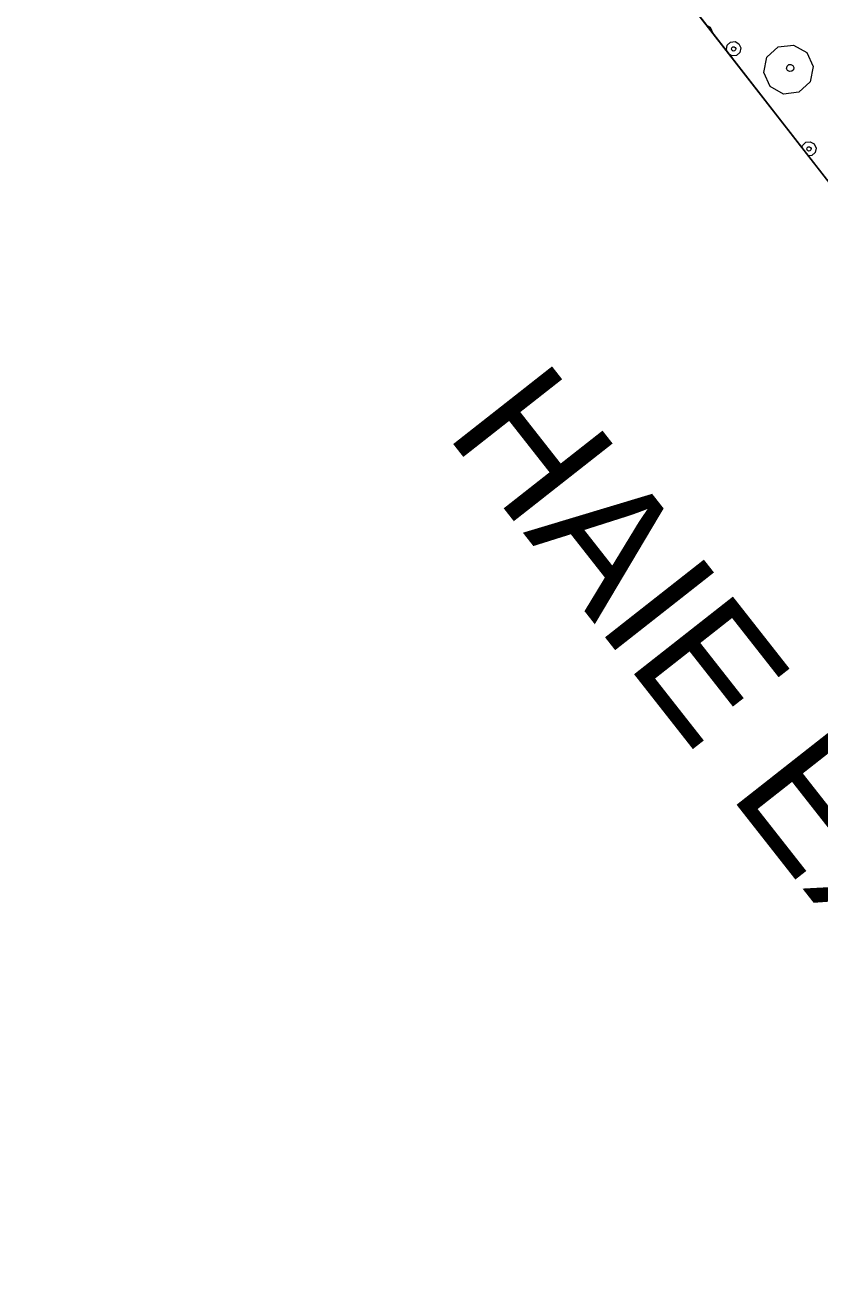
# Model space of a CAD drawing. Header units: metres. Extents: x -2858 to 512, y -1995 to 1252.
# Drawn here: x -474.93 to -468.82, y -154.55 to -144.9 of the extents above; entities that cross this region are included whole.
import ezdxf
from ezdxf.enums import TextEntityAlignment as Align

# ---------------------------------------------------------------- set-up
doc = ezdxf.new("R2010")
doc.units = ezdxf.units.M
for name, color, linetype in [('Calque commun', 7, 'Continuous'), ('Calque11', 7, 'Continuous'), ('Textes', 7, 'Continuous')]:
    doc.layers.add(name, color=color, linetype=linetype)
doc.styles.add('Arial23', font='arial.ttf', dxfattribs={"height": 0.589851})

# ---------------------------------------------------------------- blocks, each defined once
blk = doc.blocks.new('geometrebondepartleger')
at = {"layer": 'Calque11', "color": 7, "linetype": 'Continuous', "lineweight": 9}
blk.add_line((150.3457, 147.4392, 79), (130.1803, 35.9078, 79), dxfattribs=at)
blk = doc.blocks.new('pattern')
at = {"layer": 'Calque commun', "color": 54, "linetype": 'Continuous', "lineweight": 9}
for p, q in [((68.9237, 74.7341), (68.9374, 74.7659)), ((68.9312, 74.7003), (68.9237, 74.7341)), ((68.9374, 74.7659), (68.9672, 74.7835)), ((68.9614, 74.7313), (68.9656, 74.7408)), ((68.9637, 74.7211), (68.9614, 74.7313)), ((68.9715, 74.7143), (68.9637, 74.7211)), ((68.9656, 74.7408), (68.9745, 74.7461)), ((68.9672, 74.7835), (69.0017, 74.7802)), ((68.9818, 74.7133), (68.9715, 74.7143)), ((68.9745, 74.7461), (68.9848, 74.7451)), ((68.9908, 74.7186), (68.9818, 74.7133)), ((68.9848, 74.7451), (68.9926, 74.7382)), ((68.9949, 74.7281), (68.9908, 74.7186)), ((68.9926, 74.7382), (68.9949, 74.7281)), ((69.0017, 74.7802), (69.0217, 74.7625)), ((68.9571, 74.6774), (68.9312, 74.7003)), ((68.9916, 74.6741), (68.9571, 74.6774)), ((69.0075, 74.6835), (68.9916, 74.6741)), ((68.4375, 74.224), (68.4847, 74.3329)), ((68.4847, 74.3329), (68.5868, 74.3932)), ((68.5868, 74.3932), (68.705, 74.382)), ((68.705, 74.382), (68.7939, 74.3034)), ((68.5896, 74.2257), (68.6045, 74.2345)), ((68.6045, 74.2345), (68.6217, 74.2328)), ((68.6217, 74.2328), (68.6347, 74.2214)), ((68.7939, 74.3034), (68.8197, 74.1876)), ((68.4632, 74.1082), (68.4375, 74.224)), ((68.5827, 74.2098), (68.5896, 74.2257)), ((68.5865, 74.1929), (68.5827, 74.2098)), ((68.5995, 74.1815), (68.5865, 74.1929)), ((68.6167, 74.1798), (68.5995, 74.1815)), ((68.6316, 74.1886), (68.6167, 74.1798)), ((68.6385, 74.2045), (68.6316, 74.1886)), ((68.6347, 74.2214), (68.6385, 74.2045)), ((68.8197, 74.1876), (68.7725, 74.0787)), ((68.5522, 74.0297), (68.4632, 74.1082)), ((68.7725, 74.0787), (68.6703, 74.0184)), ((68.6703, 74.0184), (68.5522, 74.0297)), ((68.7355, 73.7902), (68.7493, 73.8219)), ((68.7431, 73.7564), (68.7355, 73.7902)), ((68.769, 73.7335), (68.7431, 73.7564)), ((68.7493, 73.8219), (68.7791, 73.8395)), ((68.775, 73.7874), (68.7791, 73.797)), ((68.7773, 73.7773), (68.775, 73.7874)), ((68.785, 73.7704), (68.7773, 73.7773)), ((68.7791, 73.8395), (68.8136, 73.8363)), ((68.7791, 73.797), (68.7881, 73.8022)), ((68.7954, 73.7694), (68.785, 73.7704)), ((68.7881, 73.8022), (68.7984, 73.8013)), ((68.8043, 73.7747), (68.7954, 73.7694)), ((68.7984, 73.8013), (68.8062, 73.7944)), ((68.8333, 73.7478), (68.8035, 73.7302)), ((68.8084, 73.7843), (68.8043, 73.7747)), ((68.8062, 73.7944), (68.8084, 73.7843)), ((68.8136, 73.8363), (68.8395, 73.8134)), ((68.8419, 73.7676), (68.8333, 73.7478)), ((68.8395, 73.8134), (68.8454, 73.787)), ((68.8035, 73.7302), (68.769, 73.7335)), ((68.7887, 73.5399), (68.8083, 73.5853)), ((68.8083, 73.5853), (68.809, 73.5857)), ((68.7953, 73.51), (68.7887, 73.5399))]:
    blk.add_line(p, q, dxfattribs=at)
at = {"layer": 'Calque commun', "color": 7, "linetype": 'Continuous', "lineweight": 9}
mesh = blk.add_polyface(dxfattribs=at)
corners = [(70.8497, 113.5412), (53.8349, 19.1692), (74.7282, 106.3237), (76.0435, 113.5984), (74.769, 106.1763), (58.8077, 18.2701), (114.1703, 105.207), (114.1703, 98.5387)]
mesh.append_faces([[corners[k] for k in face] for face in [(3, 4, 6)]], dxfattribs={"vtx0": -1, "vtx1": -1, "color": 7})
mesh.append_faces([[corners[k] for k in face] for face in [(3, 2, 4)]], dxfattribs={"vtx0": -1, "vtx2": -1, "color": 7})
mesh.append_faces([[corners[k] for k in face] for face in [(5, 2, 1)]], dxfattribs={"vtx1": -1, "color": 7})
mesh.append_faces([[corners[k] for k in face] for face in [(0, 1, 2), (3, 0, 2)]], dxfattribs={"vtx1": -1, "vtx2": -1, "color": 7})
mesh.append_faces([[corners[k] for k in face] for face in [(4, 7, 6)]], dxfattribs={"vtx2": -1, "color": 7})

msp = doc.modelspace()

# ---------------------------------------------------------------- block references
at = {"layer": 'Calque commun', "color": 0, "linetype": 'ByBlock', "lineweight": -2, "rotation": 228.1617603435354}
for name, p in [('geometrebondepartleger', (-440.1616, 15.2632)), ('pattern', (-478.5712, -44.6144))]:
    msp.add_blockref(name, p, dxfattribs=at)

# ---------------------------------------------------------------- texts
at = {"layer": 'Textes', "color": 5, "linetype": 'ByBlock', "lineweight": -2, "style": 'Arial23'}
msp.add_text('HAIE EXISTANTE DU STADE', height=0.966411, rotation=308.16177, dxfattribs=at).set_placement((-471.9371, -148.2132), align=Align.BOTTOM_LEFT)

doc.saveas('drawing.dxf')
